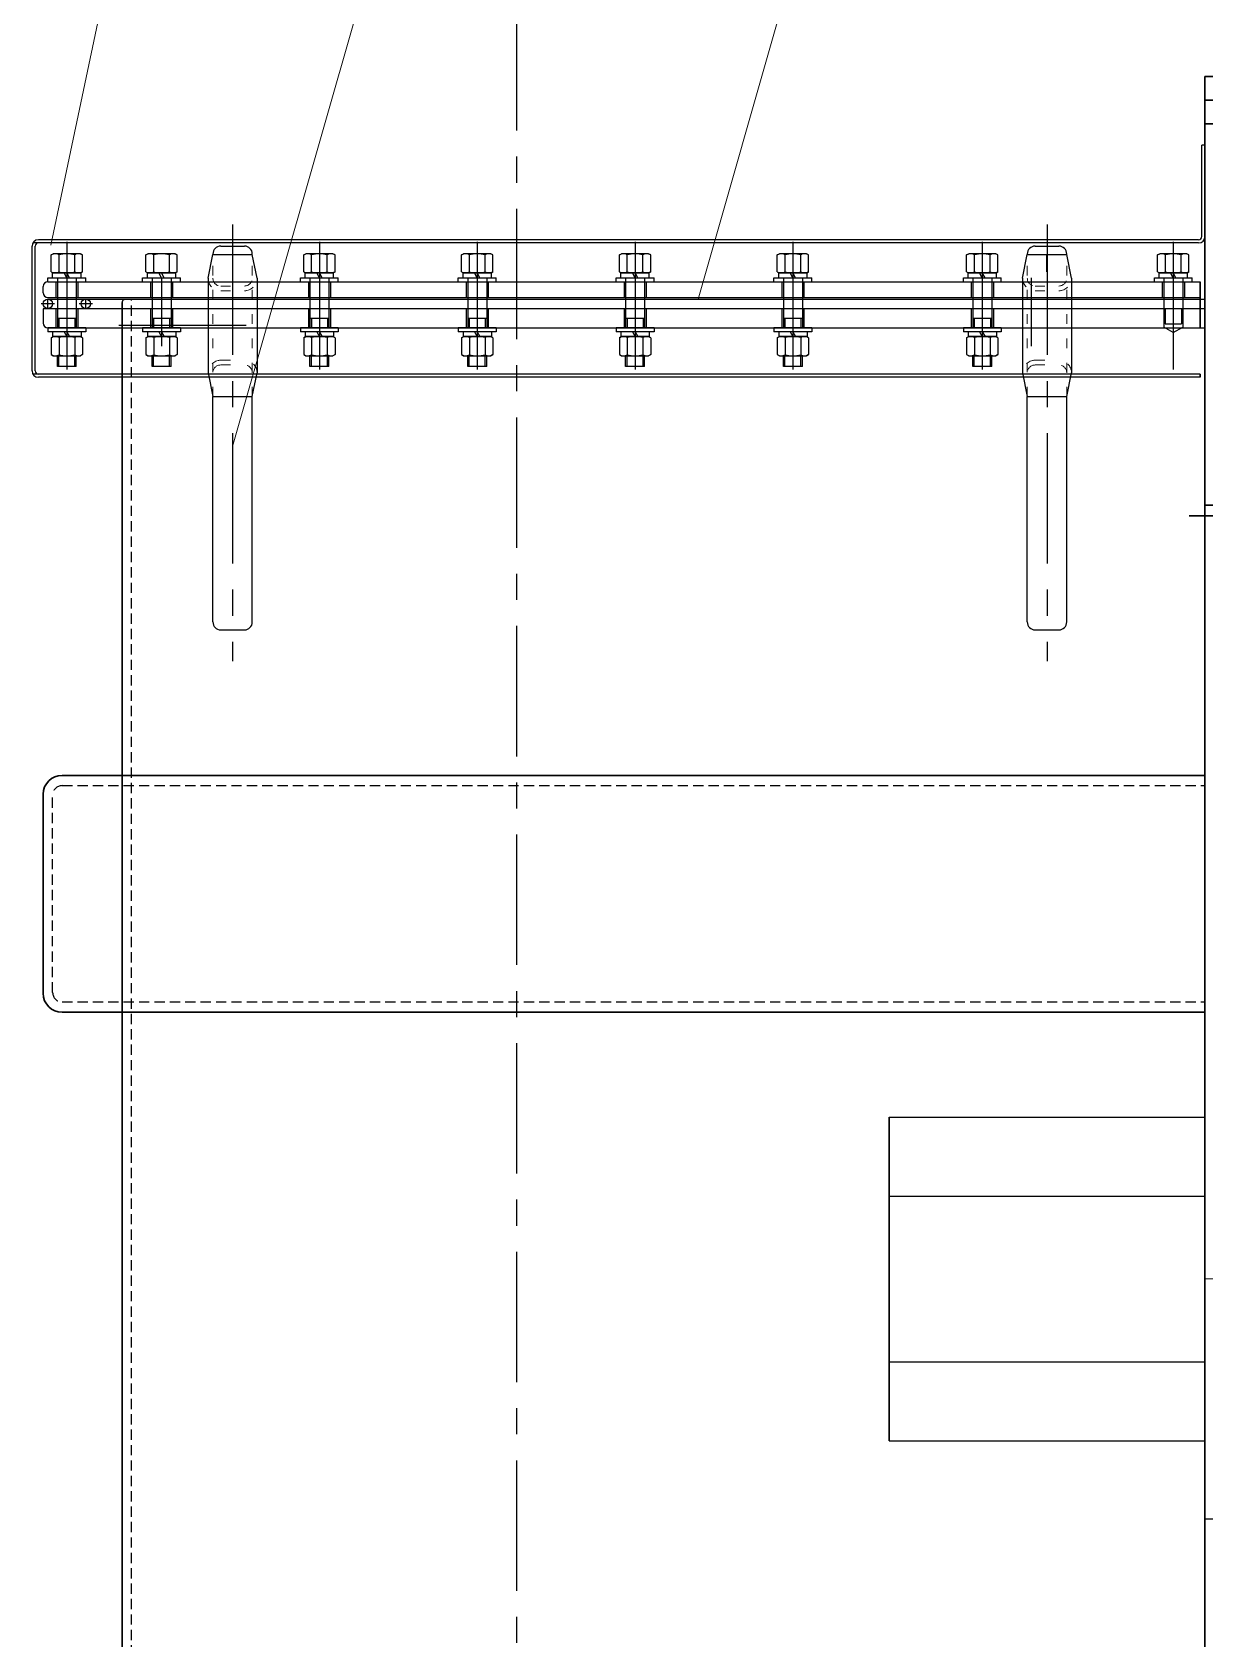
# Model space of a CAD drawing. Header units: millimetres. Extents: x 139713 to 150984, y -162976 to -156169.
# Drawn here: x 143740 to 144483, y -158328 to -157310 of the extents above; entities that cross this region are included whole.
import ezdxf

# ---------------------------------------------------------------- set-up
doc = ezdxf.new("R2010")
doc.units = ezdxf.units.MM
doc.header["$LTSCALE"] = 13
for name, pattern in [('ACAD_ISO02W100', [15, 12, -3]), ('ACAD_ISO03W100', [1.18, 0.47, -0.71]), ('CENTER', [50.8, 31.75, -6.35, 6.35, -6.35]), ('CENTERX2', [101.6, 63.5, -12.7, 12.7, -12.7]), ('DASHED', [0.75, 0.5, -0.25]), ('HIDDEN', [9.525, 6.35, -3.175])]:
    doc.linetypes.add(name, pattern=pattern)
doc.layers.get('0').update_dxf_attribs({"color": 1, "linetype": 'CENTER'})
for name, color, linetype in [('1', 4, 'Continuous'), ('2', 3, 'Continuous'), ('4', 2, 'HIDDEN'), ('4虚线层', 6, 'DASHED'), ('粗实线', 4, 'Continuous')]:
    doc.layers.add(name, color=color, linetype=linetype)
doc.layers.add('标注、文本', color=3, linetype='Continuous', lineweight=25)
doc.layers.add('铁心', color=3, linetype='Continuous', lineweight=0)

# ---------------------------------------------------------------- blocks, each defined once
blk = doc.blocks.new('A$C200A7939')
at = {"layer": '粗实线', "lineweight": 30}
for p, q in [((54, 115.6), (53.8, 115.9)), ((73.6, 110.5), (73.5, 110.7)), ((75.5, 109), (75.3, 109.2)), ((81.2, 100.5), (76.2, 107.1)), ((76.6, 107.5), (76.5, 107.7)), ((78.4, 105.2), (76.5, 107.7)), ((76.6, 107.7), (78.6, 105.2)), ((76.9, 107.5), (76.6, 107.7)), ((76.6, 107.5), (81.6, 100.9)), ((76.9, 107.5), (81.8, 100.9)), ((78.6, 105.2), (78.4, 105.2)), ((79.7, 103.7), (79.5, 103.7)), ((81.5, 101.1), (79.5, 103.7)), ((79.7, 103.7), (81.6, 101.1)), ((90.5, 101.7), (84.9, 109.2)), ((42.1, 92.5), (42.2, 92.2)), ((54.8, 83.8), (50, 93.1)), ((51.1, 93.1), (56.6, 82.4)), ((56.6, 82.4), (51.2, 93.1)), ((51.3, 93.1), (51.2, 93.1)), ((52.5, 90.8), (51.3, 93.1)), ((51.4, 93.1), (52.5, 90.8)), ((51.4, 93.1), (51.4, 93.1)), ((56.7, 94), (52.4, 90.7)), ((54.3, 92.2), (55.4, 93)), ((54.3, 92.2), (66.5, 76.1)), ((55.3, 97.2), (55.2, 96.1)), ((69.2, 77.5), (55.2, 96.1)), ((55.3, 90.9), (56.4, 91.7)), ((55.4, 93), (67.5, 76.9)), ((70, 78.1), (55.5, 97.3)), ((59.3, 97.2), (55.8, 97.5)), ((75.1, 76.2), (58.4, 98.4)), ((58.8, 99.5), (77.3, 75)), ((72.6, 80.1), (59.7, 97.2)), ((81.6, 100.9), (81.5, 101.1)), ((81.8, 100.9), (81.6, 101.1)), ((83.1, 98.4), (83, 98.6)), ((90.5, 101.1), (84.5, 96.6)), ((51.1, 82), (34.7, 69.7)), ((52.8, 80.3), (44.7, 88.8)), ((45.1, 89.1), (52.1, 81.7)), ((52.1, 81.7), (54.8, 83.8)), ((52.4, 90.7), (73.6, 62.5)), ((53.7, 79.4), (56.9, 81.8)), ((59.1, 88.1), (58, 87.3)), ((81.1, 77.4), (86.5, 81.5)), ((84.6, 84.1), (86.5, 81.5)), ((86.7, 82.9), (85, 85.3)), ((86.5, 81.5), (86.7, 82.9)), ((16, 76.8), (16, 2)), ((16, 74.8), (23, 74.8)), ((23, 74.8), (23, 58.7)), ((29.7, 70.3), (32.6, 72.5)), ((34.7, 69.7), (32.6, 72.5)), ((37.1, 70.7), (48.3, 79.1)), ((37.3, 70.4), (38.4, 71.3)), ((38.4, 71.3), (46.8, 77.6)), ((38.4, 71.3), (38.5, 71.1)), ((38.4, 71.3), (38.4, 71.3)), ((47.2, 77), (38.8, 70.7)), ((40.8, 69.8), (48.4, 75.5)), ((40.9, 69.6), (48.5, 75.3)), ((46.8, 77.5), (48.5, 78.8)), ((46.8, 77.5), (46.8, 77.6)), ((46.9, 77.4), (46.8, 77.5)), ((48.6, 78.6), (46.9, 77.4)), ((50.7, 72.4), (46.9, 77.4)), ((48.3, 79.1), (48.5, 78.8)), ((48.5, 78.8), (48.6, 78.6)), ((48.6, 78.6), (52.4, 73.6)), ((50.7, 72.4), (52.4, 73.6)), ((56.3, 81.4), (62.8, 72.7)), ((62.8, 72.7), (71.6, 61.2)), ((66.5, 76.1), (67.5, 76.9)), ((67.1, 75.3), (68.1, 76.1)), ((67.1, 75.3), (79.2, 59.2)), ((68.1, 76.1), (80.3, 60)), ((83.2, 58.9), (69.2, 77.5)), ((84.6, 58.6), (70, 78.1)), ((85.5, 63), (72.6, 80.1)), ((77, 74.3), (77.9, 75)), ((79.9, 75.8), (79.8, 76)), ((23, 64.1), (25, 64.1)), ((30.2, 66.3), (25, 62.4)), ((25, 64.1), (25, 43.3)), ((30.2, 66.3), (29.7, 70.3)), ((30.2, 66.3), (34.7, 69.7)), ((37.1, 70.7), (37.3, 70.4)), ((37.4, 70.2), (37.3, 70.4)), ((38.5, 71.1), (37.4, 70.2)), ((37.4, 70.2), (41.2, 65.2)), ((38.5, 71.1), (42.3, 66)), ((43.1, 66.6), (40.8, 69.8)), ((41.2, 65.2), (42.3, 66)), ((42.3, 66), (43.1, 66.6)), ((50.7, 67.6), (48.7, 66.1)), ((48.7, 66.1), (52.6, 60.9)), ((54.6, 62.4), (50.7, 67.6)), ((52.6, 60.9), (54.6, 62.4)), ((64.2, 55.6), (71.6, 61.2)), ((71.6, 61.2), (77.2, 57.7)), ((73.6, 62.5), (77.2, 57.7)), ((73.6, 62.5), (73.6, 62.5)), ((75.5, 64.1), (76.6, 64.9)), ((78.2, 60.5), (79.3, 61.3)), ((84.6, 58.6), (85.5, 63)), ((23, 58.7), (16, 58.7)), ((16, 56.8), (23, 56.8)), ((16, 53.5), (23, 53.5)), ((23, 56.8), (23, 58.7)), ((23, 53.5), (23, 56.8)), ((23, 53.5), (23, 21.3)), ((39.9, 57.4), (25, 46.1)), ((25, 42.3), (40.9, 54.3)), ((40.8, 61), (39.3, 54.7)), ((39.3, 54.7), (41.8, 54.1)), ((43.2, 60.5), (40.8, 61)), ((41.8, 54.1), (43.2, 60.5)), ((42, 55.1), (44, 56.7)), ((42.7, 58.4), (44, 56.7)), ((55.3, 49), (58.9, 51.6)), ((58.4, 52.2), (60.2, 53.5)), ((58.4, 52.2), (59.5, 50.8)), ((61.2, 52.1), (60.2, 53.5)), ((60.6, 53), (64.1, 55.6)), ((68, 50.5), (64.1, 55.6)), ((77.2, 57.7), (81.6, 61)), ((79.2, 59.2), (80.3, 60)), ((83.2, 58.9), (84.6, 58.6)), ((69, 44.3), (10, 44.3)), ((23, 43.3), (25, 43.3)), ((25, 31.4), (25, 43.3)), ((25, 26.1), (46.8, 42.5)), ((46.8, 42.5), (52.1, 46.5)), ((48.3, 40.5), (46.8, 42.5)), ((53.6, 44.5), (48.3, 40.5)), ((52.1, 46.5), (55.4, 48.9)), ((53.6, 44.5), (52.1, 46.5)), ((59.2, 43.8), (55.3, 49)), ((59.2, 43.8), (59.7, 44.2)), ((67.5, 50.1), (68, 50.5)), ((25, 37.4), (0, 37.4)), ((25, 31.4), (23, 31.4)), ((25, 31.4), (25, 9.4)), ((23, 21.3), (16, 21.3)), ((23, 18), (23, 21.3)), ((16, 18), (23, 18)), ((16, 16.1), (23, 16.1)), ((23, 16.1), (23, 18)), ((23, 16.1), (23, 0)), ((23, 0), (16, 0)), ((23, 9.4), (25, 9.4))]:
    blk.add_line(p, q, dxfattribs=at)
blk.add_lwpolyline([(38, 52.3), (50, 52.3), (50, 36.3), (38, 36.3)], close=True, dxfattribs=at)
at = {"layer": '粗实线', "lineweight": 30, "extrusion": (0, 0, -1)}
blk.add_circle((-78.2, 84.3), 2, dxfattribs=at)
at = {"layer": '粗实线', "lineweight": 30}
for centre, radius in [((78.2, 84.3), 1.13), ((57.7, 68.9), 4.5)]:
    blk.add_circle(centre, radius, dxfattribs=at)
at = {"layer": '粗实线', "lineweight": 30, "extrusion": (0, 0, -1)}
blk.add_arc((-63.6, 47.1), 4.37, 328.8946, 137.1054, dxfattribs=at)
at = {"layer": '粗实线', "lineweight": 30}
for centre, radius, start, end in [((63.6, 47.1), 5.5, 37, 115.463), ((63.6, 47.1), 5.5, 138.537, 217), ((59.4, 44.6), 0.5, 307, 31.1054), ((67.2, 50.5), 0.5, 222.8946, 307)]:
    blk.add_arc(centre, radius, start, end, dxfattribs=at)
for centre, major_axis, ratio, start_param, end_param in [((56.3, 99.8), (-14.1, -7.6), 0.99884, 4.363996, 6.551417), ((56.2, 100), (14.1, 7.6), 0.99884, 1.222403, 3.141558), ((56.3, 99.8), (13.7, 7.3), 0.99884, 1.222403, 3.409825), ((57.6, 90.2), (22.9, 12.3), 0.99884, 0.41949, 1.222403), ((57.7, 89.9), (-22.9, -12.3), 0.99884, 3.561083, 4.363996), ((54, 115.1), (0.072, -0.495), 0.016437, 1.52552, 3.096316), ((57.7, 89.9), (22.5, 12.1), 0.99884, 0.41949, 1.222403), ((57.8, 90.2), (18.6, 18.2), 0.998343, 0.13937, 0.871114), ((73.3, 110.1), (-0.306, -0.396), 0.043972, 1.551165, 3.121962), ((63.8, 97.8), (13.7, 7.3), 0.99884, 0.152631, 0.41949), ((63.7, 98.1), (14.1, 7.6), 0.99884, 0.15263, 0.41949), ((73.1, 109.9), (-0.612, -0.791), 0.056989, 3.133584, 3.6194), ((63.8, 97.8), (-14.1, -7.6), 0.99884, 3.294223, 3.561083), ((63.9, 98.1), (11.5, 11.2), 0.998343, 6.155695, 6.422555), ((64.1, 97.9), (11.5, 11.2), 0.998343, 6.155695, 6.283216), ((76.2, 107.2), (-0.399, -0.301), 0.047588, 1.564147, 3.1339), ((75.9, 107.1), (-0.799, -0.601), 0.05708, 3.159746, 3.671896), ((70.7, 99), (13.7, 10.3), 0.004763, -0.944344, -0.057398), ((71, 98.6), (14, 10.5), 0.004753, 5.322503, 6.287199), ((76.6, 91.2), (-14, -10.5), 0.004753, 3.1467, 4.123831), ((61, 87.3), (-11, -5.9), 0.99884, 4.39833, 5.304677), ((61, 87.3), (10.1, 5.4), 0.99884, 1.309893, 2.118457), ((61.2, 87.1), (-0.8, 11.7), 0.999962, 0.172283, 0.96125), ((61.4, 87.1), (-0.8, 11.7), 0.999962, 0.481281, 0.96125), ((61.2, 87.3), (-8.19, -7.99), 0.998343, 4.602073, 4.979929), ((61.4, 87.1), (-0.8, 11.7), 0.999962, 0.188779, 0.405853), ((61.2, 87.3), (-8.19, -7.99), 0.998343, 4.191387, 4.291709), ((66.4, 89.4), (16.3, 8.8), 0.99884, 4.89389, 6.435766), ((66.4, 89.4), (-16.7, -9), 0.99884, 1.848722, 3.294173), ((81.2, 100.6), (-0.399, -0.301), 0.047588, 1.563859, 3.1339), ((80.8, 100.5), (-0.799, -0.602), 0.004753, 3.156454, 3.668086), ((66.7, 89.4), (13.6, 13.3), 0.998343, 5.276241, 5.892279), ((45.1, 89.1), (0.362, 0.345), 0.046425, 3.128817, 4.699614), ((71, 98.6), (14, 10.5), 0.004753, 2.946494, 3.582151), ((70.7, 99), (-13.6, -10.2), 0.004753, 0.026533, 0.373337), ((77.6, 78), (2.64, 1.42), 0.99884, 4.135252, 4.354564), ((77.8, 78), (-2.15, -2.1), 0.998343, 0.817037, 0.867657), ((66.7, 89.4), (13.6, 13.3), 0.998343, 4.710195, 4.850406)]:
    blk.add_ellipse(centre, major_axis=major_axis, ratio=ratio, start_param=start_param, end_param=end_param, dxfattribs=at)
at = {"layer": '粗实线', "lineweight": 30, "extrusion": (0, 0, -1)}
for centre, major_axis, ratio, start_param, end_param in [((77.2, 105.4), (-1.39, 0.18), 0.001239, 3.147709, 3.666537), ((78.6, 103.4), (-1.06, -0.26), 0.001376, 2.614119, 3.133686), ((66.3, 89.6), (11.4, -15.3), 0.998745, 4.706556, 4.859166), ((66.5, 89.7), (11.1, -15.4), 0.99877, 4.690072, 5.567381), ((70.4, 85.6), (-15.5, -11.4), 0.089062, 2.738165, 2.767688), ((55.5, 84.5), (1.38, -2.71), 0.00104, 5.600881, 6.283298), ((51.6, 81.6), (-2.08, 2.19), 0.012676, 3.143075, 4.080568)]:
    blk.add_ellipse(centre, major_axis=major_axis, ratio=ratio, start_param=start_param, end_param=end_param, dxfattribs=at)
at = {"layer": '粗实线', "lineweight": 30}
for points, knots in [([(84.9, 109.2), (84.9, 109.2), (84.9, 109.3), (84.8, 109.3), (84.6, 109.4), (84.5, 109.4), (84.4, 109.4), (84.4, 109.3), (84.3, 109.3), (84.3, 109.3), (84.3, 109.3)], [0, 0, 0, 0, 0.060474, 0.246886, 0.39669, 0.524783, 0.633814, 0.728275, 0.835523, 1, 1, 1, 1]), ([(90.5, 101.1), (90.5, 101.1), (90.5, 101.1), (90.5, 101.1), (90.6, 101.2), (90.6, 101.3), (90.7, 101.5), (90.6, 101.6), (90.6, 101.7), (90.5, 101.7)], [0, 0, 0, 0, 0.044869, 0.213016, 0.339629, 0.479509, 0.658519, 0.857969, 1, 1, 1, 1]), ([(51.1, 93.1), (51.1, 93.1), (51.1, 93.1), (51, 93.1), (50.9, 93.1), (50.6, 93.1), (50.3, 93.1), (50, 93.1)], [0, 0, 0, 0, 0.25, 0.25, 0.5, 0.5, 1, 1, 1, 1]), ([(58.4, 98.4), (58.4, 98.4), (58.4, 98.5), (58.4, 98.6), (58.5, 98.7), (58.6, 99), (58.7, 99.2), (58.8, 99.5)], [0, 0, 0, 0, 0.25, 0.25, 0.5, 0.5, 1, 1, 1, 1]), ([(81.2, 101.7), (81.4, 101.5), (81.6, 101.3), (82, 100.8), (82.2, 100.5), (82.7, 99.8), (82.9, 99.5), (83.6, 98.5), (83.9, 97.8), (84.3, 97.1)], [0, 0, 0, 0, 0.149275, 0.149275, 0.361956, 0.361956, 0.574638, 0.574638, 1, 1, 1, 1]), ([(84.5, 96.6), (84.5, 96.6), (84.5, 96.6), (84.5, 96.7), (84.4, 96.7), (84.4, 96.8), (84.4, 96.8), (84.3, 97), (84.3, 97), (84.3, 97.1)], [0, 0, 0, 0, 0.25, 0.25, 0.5, 0.5, 0.75, 0.75, 1, 1, 1, 1]), ([(52.8, 80.3), (52.7, 80.3), (52.7, 80.5), (52.5, 80.7), (52.5, 80.8), (52.3, 81.1), (52.3, 81.2), (52.2, 81.5), (52.1, 81.6), (52.1, 81.7)], [0, 0, 0, 0, 0.25, 0.25, 0.5, 0.5, 0.75, 0.75, 1, 1, 1, 1]), ([(56.6, 82.4), (56.5, 82.5), (56.4, 82.6), (56.2, 82.9), (56, 83), (55.7, 83.2), (55.5, 83.3), (55.1, 83.5), (54.9, 83.7), (54.8, 83.8)], [0, 0, 0, 0, 0.25, 0.25, 0.5, 0.5, 0.75, 0.75, 1, 1, 1, 1]), ([(77.3, 75), (77.1, 75), (76.9, 75), (76.5, 75.2), (76.3, 75.2), (76.2, 75.3)], [0, 0, 0, 0, 0.564466, 0.564466, 1, 1, 1, 1]), ([(78, 75), (78.1, 75), (78.3, 75), (78.6, 75.1), (78.7, 75.2), (79, 75.3), (79.2, 75.4), (79.4, 75.6), (79.5, 75.7), (79.6, 75.8)], [0, 0, 0, 0, 0.25, 0.25, 0.5, 0.5, 0.75, 0.75, 1, 1, 1, 1]), ([(78.2, 75), (78.4, 75), (78.5, 75.1), (78.8, 75.2), (79, 75.2), (79.3, 75.4), (79.4, 75.4), (79.6, 75.6), (79.8, 75.7), (79.9, 75.8)], [0, 0, 0, 0, 0.25, 0.25, 0.5, 0.5, 0.75, 0.75, 1, 1, 1, 1])]:
    blk.add_open_spline(points, degree=3, knots=knots, dxfattribs=at)

msp = doc.modelspace()

# ---------------------------------------------------------------- linework, layer by layer
at = {"color": 2, "linetype": 'ACAD_ISO02W100', "lineweight": 13}
msp.add_line((144483.431, -158099.637), (144647.571, -158099.637), dxfattribs=at)
at = {"layer": '1', "color": 1, "linetype": 'CENTERX2', "lineweight": -3, "ltscale": 0.1}
for p, q in [((144047.431, -159089.634), (144047.431, -157281.5)), ((143867.431, -157432.147), (143867.431, -157708.611)), ((144383.431, -157432.147), (144383.431, -157708.611)), ((143762.431, -157465.843), (143762.431, -157509.111)), ((143822.431, -157465.843), (143822.431, -157509.111)), ((143922.431, -157465.843), (143922.431, -157509.111)), ((144022.431, -157465.843), (144022.431, -157509.111)), ((144122.431, -157465.843), (144122.431, -157509.111)), ((144222.431, -157465.843), (144222.431, -157509.111)), ((144342.431, -157465.843), (144342.431, -157509.111)), ((144373.431, -157465.843), (144373.431, -157509.111)), ((143754.616, -157482.282), (143746.247, -157482.282)), ((143750.431, -157485.521), (143750.431, -157479.044)), ((143778.616, -157482.282), (143770.247, -157482.282)), ((143774.431, -157485.521), (143774.431, -157479.044)), ((143795.374, -157495.768), (143876.067, -157495.768)), ((144483.431, -158251.637), (144647.571, -158251.637))]:
    msp.add_line(p, q, dxfattribs=at)
at = {"layer": '1'}
for p, q in [((143752.506, -157451.35), (143753.836, -157450.582)), ((143752.506, -157462.014), (143752.506, -157451.35)), ((143771.027, -157450.582), (143753.836, -157450.582)), ((143757.469, -157462.014), (143757.469, -157451.35)), ((143767.394, -157462.014), (143767.394, -157451.35)), ((143772.356, -157451.35), (143771.027, -157450.582)), ((143772.356, -157462.014), (143772.356, -157451.35)), ((143812.506, -157451.35), (143813.836, -157450.582)), ((143812.506, -157462.014), (143812.506, -157451.35)), ((143831.027, -157450.582), (143813.836, -157450.582)), ((143817.469, -157462.014), (143817.469, -157451.35)), ((143827.394, -157462.014), (143827.394, -157451.35)), ((143832.356, -157451.35), (143831.027, -157450.582)), ((143832.356, -157462.014), (143832.356, -157451.35)), ((143912.506, -157451.35), (143913.836, -157450.582)), ((143912.506, -157462.014), (143912.506, -157451.35)), ((143931.027, -157450.582), (143913.836, -157450.582)), ((143917.469, -157462.014), (143917.469, -157451.35)), ((143927.394, -157462.014), (143927.394, -157451.35)), ((143932.356, -157451.35), (143931.027, -157450.582)), ((143932.356, -157462.014), (143932.356, -157451.35)), ((144012.506, -157451.35), (144013.836, -157450.582)), ((144012.506, -157462.014), (144012.506, -157451.35)), ((144031.027, -157450.582), (144013.836, -157450.582)), ((144017.469, -157462.014), (144017.469, -157451.35)), ((144027.394, -157462.014), (144027.394, -157451.35)), ((144032.356, -157451.35), (144031.027, -157450.582)), ((144032.356, -157462.014), (144032.356, -157451.35)), ((144112.506, -157451.35), (144113.836, -157450.582)), ((144112.506, -157462.014), (144112.506, -157451.35)), ((144131.027, -157450.582), (144113.836, -157450.582)), ((144117.469, -157462.014), (144117.469, -157451.35)), ((144127.394, -157462.014), (144127.394, -157451.35)), ((144132.356, -157451.35), (144131.027, -157450.582)), ((144132.356, -157462.014), (144132.356, -157451.35)), ((144212.506, -157451.35), (144213.836, -157450.582)), ((144212.506, -157462.014), (144212.506, -157451.35)), ((144231.027, -157450.582), (144213.836, -157450.582)), ((144217.469, -157462.014), (144217.469, -157451.35)), ((144227.394, -157462.014), (144227.394, -157451.35)), ((144232.356, -157451.35), (144231.027, -157450.582)), ((144232.356, -157462.014), (144232.356, -157451.35)), ((144332.506, -157451.35), (144333.836, -157450.582)), ((144332.506, -157462.014), (144332.506, -157451.35)), ((144351.027, -157450.582), (144333.836, -157450.582)), ((144337.469, -157462.014), (144337.469, -157451.35)), ((144347.394, -157462.014), (144347.394, -157451.35)), ((144352.356, -157451.35), (144351.027, -157450.582)), ((144352.356, -157462.014), (144352.356, -157451.35)), ((144383.356, -157462.014), (144383.356, -157451.35)), ((144453.506, -157451.35), (144454.836, -157450.582)), ((144453.506, -157462.014), (144453.506, -157451.35)), ((144472.027, -157450.582), (144454.836, -157450.582)), ((144458.469, -157462.014), (144458.469, -157451.35)), ((144468.394, -157462.014), (144468.394, -157451.35)), ((144473.356, -157451.35), (144472.027, -157450.582)), ((144473.356, -157462.014), (144473.356, -157451.35)), ((143750.431, -157468.282), (143750.431, -157465.782)), ((143750.431, -157465.782), (143774.431, -157465.782)), ((143752.506, -157462.014), (143753.836, -157462.782)), ((143753.431, -157465.782), (143753.431, -157462.782)), ((143753.431, -157462.782), (143771.431, -157462.782)), ((143753.431, -157465.782), (143771.431, -157465.782)), ((143771.027, -157462.782), (143753.836, -157462.782)), ((143756.431, -157466), (143756.431, -157491.5)), ((143762.431, -157465.782), (143760.731, -157462.782)), ((143764.131, -157465.782), (143762.431, -157462.782)), ((143768.431, -157466), (143768.431, -157491.5)), ((143772.356, -157462.014), (143771.027, -157462.782)), ((143771.431, -157465.782), (143771.431, -157462.782)), ((143774.431, -157468.282), (143774.431, -157465.782)), ((143810.431, -157468.282), (143810.431, -157465.782)), ((143810.431, -157465.782), (143834.431, -157465.782)), ((143812.506, -157462.014), (143813.836, -157462.782)), ((143813.431, -157465.782), (143813.431, -157462.782)), ((143813.431, -157462.782), (143831.431, -157462.782)), ((143813.431, -157465.782), (143831.431, -157465.782)), ((143831.027, -157462.782), (143813.836, -157462.782)), ((143816.431, -157466), (143816.431, -157491.5)), ((143822.431, -157465.782), (143820.731, -157462.782)), ((143824.131, -157465.782), (143822.431, -157462.782)), ((143828.431, -157466), (143828.431, -157491.5)), ((143832.356, -157462.014), (143831.027, -157462.782)), ((143831.431, -157465.782), (143831.431, -157462.782)), ((143834.431, -157468.282), (143834.431, -157465.782)), ((143910.431, -157468.282), (143910.431, -157465.782)), ((143910.431, -157465.782), (143934.431, -157465.782)), ((143912.506, -157462.014), (143913.836, -157462.782)), ((143913.431, -157465.782), (143913.431, -157462.782)), ((143913.431, -157462.782), (143931.431, -157462.782)), ((143913.431, -157465.782), (143931.431, -157465.782)), ((143931.027, -157462.782), (143913.836, -157462.782)), ((143916.431, -157466), (143916.431, -157491.5)), ((143922.431, -157465.782), (143920.731, -157462.782)), ((143924.131, -157465.782), (143922.431, -157462.782)), ((143928.431, -157466), (143928.431, -157491.5)), ((143932.356, -157462.014), (143931.027, -157462.782)), ((143931.431, -157465.782), (143931.431, -157462.782)), ((143934.431, -157468.282), (143934.431, -157465.782)), ((144010.431, -157468.282), (144010.431, -157465.782)), ((144010.431, -157465.782), (144034.431, -157465.782)), ((144012.506, -157462.014), (144013.836, -157462.782)), ((144013.431, -157465.782), (144013.431, -157462.782)), ((144013.431, -157462.782), (144031.431, -157462.782)), ((144013.431, -157465.782), (144031.431, -157465.782)), ((144031.027, -157462.782), (144013.836, -157462.782)), ((144016.431, -157466), (144016.431, -157491.5)), ((144022.431, -157465.782), (144020.731, -157462.782)), ((144024.131, -157465.782), (144022.431, -157462.782)), ((144028.431, -157466), (144028.431, -157491.5)), ((144032.356, -157462.014), (144031.027, -157462.782)), ((144031.431, -157465.782), (144031.431, -157462.782)), ((144034.431, -157468.282), (144034.431, -157465.782)), ((144110.431, -157468.282), (144110.431, -157465.782)), ((144110.431, -157465.782), (144134.431, -157465.782)), ((144112.506, -157462.014), (144113.836, -157462.782)), ((144113.431, -157465.782), (144113.431, -157462.782)), ((144113.431, -157462.782), (144131.431, -157462.782)), ((144113.431, -157465.782), (144131.431, -157465.782)), ((144131.027, -157462.782), (144113.836, -157462.782)), ((144116.431, -157466), (144116.431, -157491.5)), ((144122.431, -157465.782), (144120.731, -157462.782)), ((144124.131, -157465.782), (144122.431, -157462.782)), ((144128.431, -157466), (144128.431, -157491.5)), ((144132.356, -157462.014), (144131.027, -157462.782)), ((144131.431, -157465.782), (144131.431, -157462.782)), ((144134.431, -157468.282), (144134.431, -157465.782)), ((144210.431, -157468.282), (144210.431, -157465.782)), ((144210.431, -157465.782), (144234.431, -157465.782)), ((144212.506, -157462.014), (144213.836, -157462.782)), ((144213.431, -157465.782), (144213.431, -157462.782)), ((144213.431, -157462.782), (144231.431, -157462.782)), ((144213.431, -157465.782), (144231.431, -157465.782)), ((144231.027, -157462.782), (144213.836, -157462.782)), ((144216.431, -157466), (144216.431, -157491.5)), ((144222.431, -157465.782), (144220.731, -157462.782)), ((144224.131, -157465.782), (144222.431, -157462.782)), ((144228.431, -157466), (144228.431, -157491.5)), ((144232.356, -157462.014), (144231.027, -157462.782)), ((144231.431, -157465.782), (144231.431, -157462.782)), ((144234.431, -157468.282), (144234.431, -157465.782)), ((144330.431, -157468.282), (144330.431, -157465.782)), ((144330.431, -157465.782), (144354.431, -157465.782)), ((144332.506, -157462.014), (144333.836, -157462.782)), ((144333.431, -157465.782), (144333.431, -157462.782)), ((144333.431, -157462.782), (144351.431, -157462.782)), ((144333.431, -157465.782), (144351.431, -157465.782)), ((144351.027, -157462.782), (144333.836, -157462.782)), ((144336.431, -157466), (144336.431, -157491.5)), ((144342.431, -157465.782), (144340.731, -157462.782)), ((144344.131, -157465.782), (144342.431, -157462.782)), ((144348.431, -157466), (144348.431, -157491.5)), ((144352.356, -157462.014), (144351.027, -157462.782)), ((144351.431, -157465.782), (144351.431, -157462.782)), ((144354.431, -157468.282), (144354.431, -157465.782)), ((144451.431, -157468.282), (144451.431, -157465.782)), ((144451.431, -157465.782), (144475.431, -157465.782)), ((144453.506, -157462.014), (144454.836, -157462.782)), ((144454.431, -157465.782), (144454.431, -157462.782)), ((144454.431, -157462.782), (144472.431, -157462.782)), ((144454.431, -157465.782), (144472.431, -157465.782)), ((144472.027, -157462.782), (144454.836, -157462.782)), ((144457.431, -157466), (144457.431, -157491.5)), ((144463.431, -157465.782), (144461.731, -157462.782)), ((144465.131, -157465.782), (144463.431, -157462.782)), ((144469.431, -157466), (144469.431, -157491.5)), ((144473.356, -157462.014), (144472.027, -157462.782)), ((144472.431, -157465.782), (144472.431, -157462.782)), ((144475.431, -157468.282), (144475.431, -157465.782)), ((143750.431, -157468.282), (143774.431, -157468.282)), ((144451.431, -157468.282), (144475.431, -157468.282)), ((144469.431, -157485.5), (144457.431, -157485.5)), ((143774.431, -157497.5), (143750.431, -157497.5)), ((143750.431, -157497.5), (143750.431, -157500)), ((143768.431, -157491.5), (143756.431, -157491.5)), ((143756.431, -157491.5), (143756.431, -157497.5)), ((143768.431, -157491.5), (143768.431, -157497.5)), ((143774.431, -157497.5), (143774.431, -157500)), ((143834.431, -157497.5), (143810.431, -157497.5)), ((143810.431, -157497.5), (143810.431, -157500)), ((143828.431, -157491.5), (143816.431, -157491.5)), ((143816.431, -157491.5), (143816.431, -157497.5)), ((143828.431, -157491.5), (143828.431, -157497.5)), ((143834.431, -157497.5), (143834.431, -157500)), ((143934.431, -157497.5), (143910.431, -157497.5)), ((143910.431, -157497.5), (143910.431, -157500)), ((143928.431, -157491.5), (143916.431, -157491.5)), ((143916.431, -157491.5), (143916.431, -157497.5)), ((143928.431, -157491.5), (143928.431, -157497.5)), ((143934.431, -157497.5), (143934.431, -157500)), ((144034.431, -157497.5), (144010.431, -157497.5)), ((144010.431, -157497.5), (144010.431, -157500)), ((144028.431, -157491.5), (144016.431, -157491.5)), ((144016.431, -157491.5), (144016.431, -157497.5)), ((144028.431, -157491.5), (144028.431, -157497.5)), ((144034.431, -157497.5), (144034.431, -157500)), ((144134.431, -157497.5), (144110.431, -157497.5)), ((144110.431, -157497.5), (144110.431, -157500)), ((144128.431, -157491.5), (144116.431, -157491.5)), ((144116.431, -157491.5), (144116.431, -157497.5)), ((144128.431, -157491.5), (144128.431, -157497.5)), ((144134.431, -157497.5), (144134.431, -157500)), ((144234.431, -157497.5), (144210.431, -157497.5)), ((144210.431, -157497.5), (144210.431, -157500)), ((144228.431, -157491.5), (144216.431, -157491.5)), ((144216.431, -157491.5), (144216.431, -157497.5)), ((144228.431, -157491.5), (144228.431, -157497.5)), ((144234.431, -157497.5), (144234.431, -157500)), ((144354.431, -157497.5), (144330.431, -157497.5)), ((144330.431, -157497.5), (144330.431, -157500)), ((144348.431, -157491.5), (144336.431, -157491.5)), ((144336.431, -157491.5), (144336.431, -157497.5)), ((144348.431, -157491.5), (144348.431, -157497.5)), ((144354.431, -157497.5), (144354.431, -157500)), ((144457.431, -157491.5), (144457.431, -157497.036)), ((144469.431, -157491.5), (144469.431, -157497.036)), ((143774.431, -157500), (143750.431, -157500)), ((143752.506, -157503.768), (143753.836, -157503)), ((143752.506, -157503.768), (143752.506, -157514.432)), ((143771.431, -157500), (143753.431, -157500)), ((143753.431, -157500), (143753.431, -157503)), ((143771.431, -157503), (143753.431, -157503)), ((143753.836, -157503), (143771.027, -157503)), ((143757.469, -157503.768), (143757.469, -157514.432)), ((143760.731, -157500), (143762.431, -157503)), ((143762.431, -157500), (143764.131, -157503)), ((143767.394, -157503.768), (143767.394, -157514.432)), ((143772.356, -157503.768), (143771.027, -157503)), ((143771.431, -157500), (143771.431, -157503)), ((143772.356, -157503.768), (143772.356, -157514.432)), ((143834.431, -157500), (143810.431, -157500)), ((143812.506, -157503.768), (143813.836, -157503)), ((143812.506, -157503.768), (143812.506, -157514.432)), ((143831.431, -157500), (143813.431, -157500)), ((143813.431, -157500), (143813.431, -157503)), ((143831.431, -157503), (143813.431, -157503)), ((143813.836, -157503), (143831.027, -157503)), ((143817.469, -157503.768), (143817.469, -157514.432)), ((143820.731, -157500), (143822.431, -157503)), ((143822.431, -157500), (143824.131, -157503)), ((143827.394, -157503.768), (143827.394, -157514.432)), ((143832.356, -157503.768), (143831.027, -157503)), ((143831.431, -157500), (143831.431, -157503)), ((143832.356, -157503.768), (143832.356, -157514.432)), ((143934.431, -157500), (143910.431, -157500)), ((143912.506, -157503.768), (143913.836, -157503)), ((143912.506, -157503.768), (143912.506, -157514.432)), ((143931.431, -157500), (143913.431, -157500)), ((143913.431, -157500), (143913.431, -157503)), ((143931.431, -157503), (143913.431, -157503)), ((143913.836, -157503), (143931.027, -157503)), ((143917.469, -157503.768), (143917.469, -157514.432)), ((143920.731, -157500), (143922.431, -157503)), ((143922.431, -157500), (143924.131, -157503)), ((143927.394, -157503.768), (143927.394, -157514.432)), ((143932.356, -157503.768), (143931.027, -157503)), ((143931.431, -157500), (143931.431, -157503)), ((143932.356, -157503.768), (143932.356, -157514.432)), ((144034.431, -157500), (144010.431, -157500)), ((144012.506, -157503.768), (144013.836, -157503)), ((144012.506, -157503.768), (144012.506, -157514.432)), ((144031.431, -157500), (144013.431, -157500)), ((144013.431, -157500), (144013.431, -157503)), ((144031.431, -157503), (144013.431, -157503)), ((144013.836, -157503), (144031.027, -157503)), ((144017.469, -157503.768), (144017.469, -157514.432)), ((144020.731, -157500), (144022.431, -157503)), ((144022.431, -157500), (144024.131, -157503)), ((144027.394, -157503.768), (144027.394, -157514.432)), ((144032.356, -157503.768), (144031.027, -157503)), ((144031.431, -157500), (144031.431, -157503)), ((144032.356, -157503.768), (144032.356, -157514.432)), ((144134.431, -157500), (144110.431, -157500)), ((144112.506, -157503.768), (144113.836, -157503)), ((144112.506, -157503.768), (144112.506, -157514.432)), ((144131.431, -157500), (144113.431, -157500)), ((144113.431, -157500), (144113.431, -157503)), ((144131.431, -157503), (144113.431, -157503)), ((144113.836, -157503), (144131.027, -157503)), ((144117.469, -157503.768), (144117.469, -157514.432)), ((144120.731, -157500), (144122.431, -157503)), ((144122.431, -157500), (144124.131, -157503)), ((144127.394, -157503.768), (144127.394, -157514.432)), ((144132.356, -157503.768), (144131.027, -157503)), ((144131.431, -157500), (144131.431, -157503)), ((144132.356, -157503.768), (144132.356, -157514.432)), ((144234.431, -157500), (144210.431, -157500)), ((144212.506, -157503.768), (144213.836, -157503)), ((144212.506, -157503.768), (144212.506, -157514.432)), ((144231.431, -157500), (144213.431, -157500)), ((144213.431, -157500), (144213.431, -157503)), ((144231.431, -157503), (144213.431, -157503)), ((144213.836, -157503), (144231.027, -157503)), ((144217.469, -157503.768), (144217.469, -157514.432)), ((144220.731, -157500), (144222.431, -157503)), ((144222.431, -157500), (144224.131, -157503)), ((144227.394, -157503.768), (144227.394, -157514.432)), ((144232.356, -157503.768), (144231.027, -157503)), ((144231.431, -157500), (144231.431, -157503)), ((144232.356, -157503.768), (144232.356, -157514.432)), ((144354.431, -157500), (144330.431, -157500)), ((144332.506, -157503.768), (144333.836, -157503)), ((144332.506, -157503.768), (144332.506, -157514.432)), ((144351.431, -157500), (144333.431, -157500)), ((144333.431, -157500), (144333.431, -157503)), ((144351.431, -157503), (144333.431, -157503)), ((144333.836, -157503), (144351.027, -157503)), ((144337.469, -157503.768), (144337.469, -157514.432)), ((144340.731, -157500), (144342.431, -157503)), ((144342.431, -157500), (144344.131, -157503)), ((144347.394, -157503.768), (144347.394, -157514.432)), ((144352.356, -157503.768), (144351.027, -157503)), ((144351.431, -157500), (144351.431, -157503)), ((144352.356, -157503.768), (144352.356, -157514.432)), ((143752.506, -157514.432), (143753.836, -157515.2)), ((143753.836, -157515.2), (143771.027, -157515.2)), ((143756.431, -157521.942), (143756.431, -157515.2)), ((143768.431, -157521.942), (143768.431, -157515.2)), ((143772.356, -157514.432), (143771.027, -157515.2)), ((143812.506, -157514.432), (143813.836, -157515.2)), ((143813.836, -157515.2), (143831.027, -157515.2)), ((143816.431, -157521.942), (143816.431, -157515.2)), ((143828.431, -157521.942), (143828.431, -157515.2)), ((143832.356, -157514.432), (143831.027, -157515.2)), ((143912.506, -157514.432), (143913.836, -157515.2)), ((143913.836, -157515.2), (143931.027, -157515.2)), ((143916.431, -157521.942), (143916.431, -157515.2)), ((143928.431, -157521.942), (143928.431, -157515.2)), ((143932.356, -157514.432), (143931.027, -157515.2)), ((144012.506, -157514.432), (144013.836, -157515.2)), ((144013.836, -157515.2), (144031.027, -157515.2)), ((144016.431, -157521.942), (144016.431, -157515.2)), ((144028.431, -157521.942), (144028.431, -157515.2)), ((144032.356, -157514.432), (144031.027, -157515.2)), ((144112.506, -157514.432), (144113.836, -157515.2)), ((144113.836, -157515.2), (144131.027, -157515.2)), ((144116.431, -157521.942), (144116.431, -157515.2)), ((144128.431, -157521.942), (144128.431, -157515.2)), ((144132.356, -157514.432), (144131.027, -157515.2)), ((144212.506, -157514.432), (144213.836, -157515.2)), ((144213.836, -157515.2), (144231.027, -157515.2)), ((144216.431, -157521.942), (144216.431, -157515.2)), ((144228.431, -157521.942), (144228.431, -157515.2)), ((144232.356, -157514.432), (144231.027, -157515.2)), ((144332.506, -157514.432), (144333.836, -157515.2)), ((144333.836, -157515.2), (144351.027, -157515.2)), ((144336.431, -157521.942), (144336.431, -157515.2)), ((144348.431, -157521.942), (144348.431, -157515.2)), ((144352.356, -157514.432), (144351.027, -157515.2)), ((143768.431, -157521.942), (143756.431, -157521.942)), ((143828.431, -157521.942), (143816.431, -157521.942)), ((143928.431, -157521.942), (143916.431, -157521.942)), ((144028.431, -157521.942), (144016.431, -157521.942)), ((144128.431, -157521.942), (144116.431, -157521.942)), ((144228.431, -157521.942), (144216.431, -157521.942)), ((144348.431, -157521.942), (144336.431, -157521.942))]:
    msp.add_line(p, q, dxfattribs=at)
for centre, radius, start, end in [((143755.042, -157455.151), 4.569, 57.914436, 123.704561), ((143762.431, -157468.582), 18, 73.996597, 106.003403), ((143769.821, -157455.151), 4.569, 56.295439, 122.085564), ((143815.042, -157455.151), 4.569, 57.914436, 123.704561), ((143822.431, -157468.582), 18, 73.996597, 106.003403), ((143829.821, -157455.151), 4.569, 56.295439, 122.085564), ((143915.042, -157455.151), 4.569, 57.914436, 123.704561), ((143922.431, -157468.582), 18, 73.996597, 106.003403), ((143929.821, -157455.151), 4.569, 56.295439, 122.085564), ((144015.042, -157455.151), 4.569, 57.914436, 123.704561), ((144022.431, -157468.582), 18, 73.996597, 106.003403), ((144029.821, -157455.151), 4.569, 56.295439, 122.085564), ((144115.042, -157455.151), 4.569, 57.914436, 123.704561), ((144122.431, -157468.582), 18, 73.996597, 106.003403), ((144129.821, -157455.151), 4.569, 56.295439, 122.085564), ((144215.042, -157455.151), 4.569, 57.914436, 123.704561), ((144222.431, -157468.582), 18, 73.996597, 106.003403), ((144229.821, -157455.151), 4.569, 56.295439, 122.085564), ((144335.042, -157455.151), 4.569, 57.914436, 123.704561), ((144342.431, -157468.582), 18, 73.996597, 106.003403), ((144349.821, -157455.151), 4.569, 56.295439, 122.085564), ((144456.042, -157455.151), 4.569, 57.914436, 123.704561), ((144463.431, -157468.582), 18, 73.996597, 106.003403), ((144470.821, -157455.151), 4.569, 56.295439, 122.085564), ((143755.042, -157458.213), 4.569, 236.295439, 302.558752), ((143762.431, -157444.782), 18, 253.996597, 286.003403), ((143769.821, -157458.213), 4.569, 237.914436, 303.704561), ((143815.042, -157458.213), 4.569, 236.295439, 302.558752), ((143822.431, -157444.782), 18, 253.996597, 286.003403), ((143829.821, -157458.213), 4.569, 237.914436, 303.704561), ((143915.042, -157458.213), 4.569, 236.295439, 302.558752), ((143922.431, -157444.782), 18, 253.996597, 286.003403), ((143929.821, -157458.213), 4.569, 237.914436, 303.704561), ((144015.042, -157458.213), 4.569, 236.295439, 302.558752), ((144022.431, -157444.782), 18, 253.996597, 286.003403), ((144029.821, -157458.213), 4.569, 237.914436, 303.704561), ((144115.042, -157458.213), 4.569, 236.295439, 302.558752), ((144122.431, -157444.782), 18, 253.996597, 286.003403), ((144129.821, -157458.213), 4.569, 237.914436, 303.704561), ((144215.042, -157458.213), 4.569, 236.295439, 302.558752), ((144222.431, -157444.782), 18, 253.996597, 286.003403), ((144229.821, -157458.213), 4.569, 237.914436, 303.704561), ((144335.042, -157458.213), 4.569, 236.295439, 302.558752), ((144342.431, -157444.782), 18, 253.996597, 286.003403), ((144349.821, -157458.213), 4.569, 237.914436, 303.704561), ((144456.042, -157458.213), 4.569, 236.295439, 302.558752), ((144463.431, -157444.782), 18, 253.996597, 286.003403), ((144470.821, -157458.213), 4.569, 237.914436, 303.704561), ((143755.042, -157507.569), 4.569, 57.914436, 123.704561), ((143762.431, -157521), 18, 73.996597, 106.003403), ((143769.821, -157507.569), 4.569, 56.295439, 122.558752), ((143815.042, -157507.569), 4.569, 57.914436, 123.704561), ((143822.431, -157521), 18, 73.996597, 106.003403), ((143829.821, -157507.569), 4.569, 56.295439, 122.558752), ((143915.042, -157507.569), 4.569, 57.914436, 123.704561), ((143922.431, -157521), 18, 73.996597, 106.003403), ((143929.821, -157507.569), 4.569, 56.295439, 122.558752), ((144015.042, -157507.569), 4.569, 57.914436, 123.704561), ((144022.431, -157521), 18, 73.996597, 106.003403), ((144029.821, -157507.569), 4.569, 56.295439, 122.558752), ((144115.042, -157507.569), 4.569, 57.914436, 123.704561), ((144122.431, -157521), 18, 73.996597, 106.003403), ((144129.821, -157507.569), 4.569, 56.295439, 122.558752), ((144215.042, -157507.569), 4.569, 57.914436, 123.704561), ((144222.431, -157521), 18, 73.996597, 106.003403), ((144229.821, -157507.569), 4.569, 56.295439, 122.558752), ((144335.042, -157507.569), 4.569, 57.914436, 123.704561), ((144342.431, -157521), 18, 73.996597, 106.003403), ((144349.821, -157507.569), 4.569, 56.295439, 122.558752), ((143755.042, -157510.631), 4.569, 236.295439, 302.085564), ((143762.431, -157497.2), 18, 253.996597, 286.003403), ((143769.821, -157510.631), 4.569, 237.914436, 303.704561), ((143815.042, -157510.631), 4.569, 236.295439, 302.085564), ((143822.431, -157497.2), 18, 253.996597, 286.003403), ((143829.821, -157510.631), 4.569, 237.914436, 303.704561), ((143915.042, -157510.631), 4.569, 236.295439, 302.085564), ((143922.431, -157497.2), 18, 253.996597, 286.003403), ((143929.821, -157510.631), 4.569, 237.914436, 303.704561), ((144015.042, -157510.631), 4.569, 236.295439, 302.085564), ((144022.431, -157497.2), 18, 253.996597, 286.003403), ((144029.821, -157510.631), 4.569, 237.914436, 303.704561), ((144115.042, -157510.631), 4.569, 236.295439, 302.085564), ((144122.431, -157497.2), 18, 253.996597, 286.003403), ((144129.821, -157510.631), 4.569, 237.914436, 303.704561), ((144215.042, -157510.631), 4.569, 236.295439, 302.085564), ((144222.431, -157497.2), 18, 253.996597, 286.003403), ((144229.821, -157510.631), 4.569, 237.914436, 303.704561), ((144335.042, -157510.631), 4.569, 236.295439, 302.085564), ((144342.431, -157497.2), 18, 253.996597, 286.003403), ((144349.821, -157510.631), 4.569, 237.914436, 303.704561)]:
    msp.add_arc(centre, radius, start, end, dxfattribs=at)
at = {"layer": '2'}
for p, q in [((144458.331, -157485.5), (144458.331, -157495.036)), ((144468.531, -157485.5), (144468.531, -157495.036)), ((143757.331, -157491.5), (143757.331, -157497.5)), ((143767.531, -157491.5), (143767.531, -157497.5)), ((143817.331, -157491.5), (143817.331, -157497.5)), ((143827.531, -157491.5), (143827.531, -157497.5)), ((143917.331, -157491.5), (143917.331, -157497.5)), ((143927.531, -157491.5), (143927.531, -157497.5)), ((144017.331, -157491.5), (144017.331, -157497.5)), ((144027.531, -157491.5), (144027.531, -157497.5)), ((144117.331, -157491.5), (144117.331, -157497.5)), ((144127.531, -157491.5), (144127.531, -157497.5)), ((144217.331, -157491.5), (144217.331, -157497.5)), ((144227.531, -157491.5), (144227.531, -157497.5)), ((144337.331, -157491.5), (144337.331, -157497.5)), ((144347.531, -157491.5), (144347.531, -157497.5)), ((143757.331, -157521.942), (143757.331, -157515.2)), ((143767.531, -157521.942), (143767.531, -157515.2)), ((143817.331, -157521.942), (143817.331, -157515.2)), ((143827.531, -157521.942), (143827.531, -157515.2)), ((143917.331, -157521.942), (143917.331, -157515.2)), ((143927.531, -157521.942), (143927.531, -157515.2)), ((144017.331, -157521.942), (144017.331, -157515.2)), ((144027.531, -157521.942), (144027.531, -157515.2)), ((144117.331, -157521.942), (144117.331, -157515.2)), ((144127.531, -157521.942), (144127.531, -157515.2)), ((144217.331, -157521.942), (144217.331, -157515.2)), ((144227.531, -157521.942), (144227.531, -157515.2)), ((144337.331, -157521.942), (144337.331, -157515.2)), ((144347.531, -157521.942), (144347.531, -157515.2))]:
    msp.add_line(p, q, dxfattribs=at)
at = {"layer": '4'}
for p, q in [((143762.431, -157443), (143762.431, -157523.8)), ((143922.431, -157443), (143922.431, -157523.8)), ((144022.431, -157443), (144022.431, -157523.8)), ((144122.431, -157443), (144122.431, -157523.8)), ((144222.431, -157443), (144222.431, -157523.8)), ((144342.431, -157443), (144342.431, -157523.8)), ((144463.431, -157443), (144463.431, -157523.8))]:
    msp.add_line(p, q, dxfattribs=at)
at = {"layer": '4虚线层'}
for p, q in [((144483.431, -157338.282), (144483.431, -158981.634)), ((144480.431, -157468.282), (144480.431, -157497.5)), ((143803.431, -158981.634), (143803.431, -157479.282)), ((144480.431, -157526.76), (144480.431, -157528.76)), ((143753.431, -157918.37), (143753.431, -157793.37)), ((143759.431, -157787.37), (144483.431, -157787.37)), ((143759.431, -157924.37), (144483.431, -157924.37))]:
    msp.add_line(p, q, dxfattribs=at)
at = {"layer": '4虚线层', "ltscale": 5}
for p, q in [((144483.431, -157338.282), (144483.431, -158981.634)), ((144480.431, -157468.282), (144480.431, -157497.5)), ((144480.431, -157526.76), (144480.431, -157528.76))]:
    msp.add_line(p, q, dxfattribs=at)
at = {"layer": '4虚线层'}
for centre, radius, start, end in [((143799.431, -157481.5), 2, 90, 180), ((143759.431, -157793.37), 6, 90, 180), ((143759.431, -157918.37), 6, 180, 270)]:
    msp.add_arc(centre, radius, start, end, dxfattribs=at)
at = {"layer": '标注、文本', "color": 4, "lineweight": 30}
for p, q in [((144483.431, -157338.282), (144483.431, -158989.634)), ((144480.431, -157468.282), (144480.431, -157497.5)), ((143797.431, -158981.634), (143797.431, -157481.5)), ((144480.431, -157526.76), (144480.431, -157528.76)), ((143759.431, -157780.87), (144483.431, -157780.87)), ((143747.431, -157918.87), (143747.431, -157792.87)), ((143759.431, -157930.87), (144483.431, -157930.87)), ((144283.431, -157997.349), (144283.431, -158202.32))]:
    msp.add_line(p, q, dxfattribs=at)
at = {"layer": '标注、文本'}
for p, q in [((144481.431, -157439.777), (144481.431, -157381.777)), ((144483.431, -157381.777), (144481.431, -157381.777)), ((144483.431, -157439.777), (144483.431, -157381.777)), ((143740.431, -157524.76), (143740.431, -157445.777)), ((144479.431, -157443.777), (143740.967, -157443.777)), ((143742.431, -157524.76), (143742.431, -157445.777)), ((144479.431, -157441.777), (143744.431, -157441.777)), ((143859.931, -157445.777), (143874.931, -157445.777)), ((144375.931, -157445.777), (144390.931, -157445.777)), ((143851.931, -157466.018), (143854.931, -157451.018)), ((143854.931, -157451.018), (143879.931, -157451.018)), ((143882.931, -157466.018), (143879.931, -157451.018)), ((144367.931, -157466.018), (144370.931, -157451.018)), ((144370.931, -157451.018), (144395.931, -157451.018)), ((144398.931, -157466.018), (144395.931, -157451.018)), ((143851.931, -157466.018), (143851.931, -157526.018)), ((143882.931, -157466.018), (143882.931, -157526.018)), ((144367.931, -157466.018), (144367.931, -157526.018)), ((144398.931, -157466.018), (144398.931, -157526.018)), ((143747.431, -157475.282), (143747.431, -157471.282)), ((143747.431, -157475.282), (143747.431, -157471.282)), ((143750.431, -157468.282), (144480.431, -157468.282)), ((143755.431, -157468.282), (143755.431, -157478.282)), ((143769.431, -157468.282), (143769.431, -157478.282)), ((143815.431, -157468.282), (143815.431, -157478.282)), ((143829.431, -157468.282), (143829.431, -157478.282)), ((143915.431, -157468.282), (143915.431, -157478.282)), ((143929.431, -157468.282), (143929.431, -157478.282)), ((144015.431, -157468.282), (144015.431, -157478.282)), ((144029.431, -157468.282), (144029.431, -157478.282)), ((144115.431, -157468.282), (144115.431, -157478.282)), ((144129.431, -157468.282), (144129.431, -157478.282)), ((144215.431, -157468.282), (144215.431, -157478.282)), ((144229.431, -157468.282), (144229.431, -157478.282)), ((144335.431, -157468.282), (144335.431, -157478.282)), ((144349.431, -157468.282), (144349.431, -157478.282)), ((144456.431, -157468.282), (144456.431, -157478.282)), ((144470.431, -157468.282), (144470.431, -157478.282)), ((143797.431, -157485.5), (143747.431, -157485.5)), ((144483.431, -157485.5), (143747.431, -157485.5)), ((143747.431, -157485.5), (143747.431, -157494.5)), ((143750.431, -157478.282), (144480.431, -157478.282)), ((143750.431, -157479.282), (144483.431, -157479.282)), ((143755.431, -157485.5), (143755.431, -157497.5)), ((143769.431, -157485.5), (143769.431, -157497.5)), ((143815.431, -157485.5), (143815.431, -157497.5)), ((143829.431, -157485.5), (143829.431, -157497.5)), ((143915.431, -157485.5), (143915.431, -157497.5)), ((143929.431, -157485.5), (143929.431, -157497.5)), ((144015.431, -157485.5), (144015.431, -157497.5)), ((144029.431, -157485.5), (144029.431, -157497.5)), ((144115.431, -157485.5), (144115.431, -157497.5)), ((144129.431, -157485.5), (144129.431, -157497.5)), ((144215.431, -157485.5), (144215.431, -157497.5)), ((144229.431, -157485.5), (144229.431, -157497.5)), ((144335.431, -157485.5), (144335.431, -157497.5)), ((144349.431, -157485.5), (144349.431, -157497.5)), ((143750.431, -157497.5), (144483.431, -157497.5)), ((144463.431, -157500.5), (144457.431, -157497.036)), ((144463.431, -157500.5), (144457.431, -157497.036)), ((144463.431, -157500.5), (144457.431, -157497.036)), ((144463.431, -157500.5), (144457.431, -157497.036)), ((144463.431, -157500.5), (144457.431, -157497.036)), ((144463.431, -157500.5), (144457.431, -157497.036)), ((144463.431, -157500.5), (144457.431, -157497.036)), ((144463.431, -157500.5), (144457.431, -157497.036)), ((144458.331, -157495.036), (144468.531, -157495.036)), ((144463.431, -157500.5), (144469.431, -157497.036)), ((144463.431, -157500.5), (144469.431, -157497.036)), ((144463.431, -157500.5), (144469.431, -157497.036)), ((144463.431, -157500.5), (144469.431, -157497.036)), ((144463.431, -157500.5), (144469.431, -157497.036)), ((144463.431, -157500.5), (144469.431, -157497.036)), ((144463.431, -157500.5), (144469.431, -157497.036)), ((144463.431, -157500.5), (144469.431, -157497.036)), ((144463.431, -157500.5), (144463.431, -157500.5)), ((144480.431, -157526.76), (143740.967, -157526.76)), ((144480.431, -157528.76), (143744.431, -157528.76)), ((143851.931, -157526.018), (143854.931, -157541.018)), ((143879.931, -157541.018), (143882.931, -157526.018)), ((144367.931, -157526.018), (144370.931, -157541.018)), ((144395.931, -157541.018), (144398.931, -157526.018)), ((143854.931, -157683.76), (143854.931, -157541.018)), ((143854.931, -157541.018), (143879.931, -157541.018)), ((143879.931, -157683.76), (143879.931, -157541.018)), ((144370.931, -157683.76), (144370.931, -157541.018)), ((144370.931, -157541.018), (144395.931, -157541.018)), ((144395.931, -157683.76), (144395.931, -157541.018)), ((143859.931, -157688.76), (143874.931, -157688.76)), ((144375.931, -157688.76), (144390.931, -157688.76)), ((144283.431, -157997.349), (144483.431, -157997.349)), ((144283.431, -158047.349), (144483.431, -158047.349)), ((144283.431, -158152.32), (144483.431, -158152.32)), ((144283.431, -158202.32), (144483.431, -158202.32))]:
    msp.add_line(p, q, dxfattribs=at)
at = {"layer": '标注、文本', "color": 2, "linetype": 'ACAD_ISO03W100', "lineweight": 18}
for p, q in [((143854.931, -157541.018), (143854.931, -157450.777)), ((143879.931, -157541.018), (143879.931, -157450.777)), ((144370.931, -157541.018), (144370.931, -157450.777)), ((144395.931, -157541.018), (144395.931, -157450.777)), ((143859.931, -157471.018), (143874.931, -157471.018)), ((143859.931, -157474.018), (143874.931, -157474.018)), ((144375.931, -157471.018), (144390.931, -157471.018)), ((144375.931, -157474.018), (144390.931, -157474.018)), ((143859.931, -157518.018), (143874.931, -157518.018)), ((144375.931, -157518.018), (144390.931, -157518.018)), ((143859.931, -157521.018), (143874.931, -157521.018)), ((144375.931, -157521.018), (144390.931, -157521.018))]:
    msp.add_line(p, q, dxfattribs=at)
at = {"layer": '标注、文本'}
for centre in [(143750.431, -157482.282), (143774.431, -157482.282)]:
    msp.add_circle(centre, 3, dxfattribs=at)
for centre, radius, start, end in [((143744.431, -157445.777), 4, 90, 180), ((143744.431, -157445.777), 2, 90, 180), ((143859.931, -157450.777), 5, 90, 180), ((143874.931, -157450.777), 5, 0, 90), ((144375.931, -157450.777), 5, 90, 180), ((144390.931, -157450.777), 5, 0, 90), ((144479.431, -157439.777), 4, 270, 0), ((144479.431, -157439.777), 2, 270, 0), ((143750.431, -157471.282), 3, 90, 180), ((143750.431, -157471.282), 3, 90, 180), ((143750.431, -157475.282), 3, 180, 270), ((143750.431, -157475.282), 3, 180, 270), ((143750.431, -157494.5), 3, 180, 270), ((143744.431, -157524.76), 4, 180, 270), ((143744.431, -157524.76), 2, 180, 270), ((143859.931, -157683.76), 5, 180, 270), ((143874.931, -157683.76), 5, 270, 0), ((144375.931, -157683.76), 5, 180, 270), ((144390.931, -157683.76), 5, 270, 0)]:
    msp.add_arc(centre, radius, start, end, dxfattribs=at)
at = {"layer": '标注、文本', "color": 2, "linetype": 'ACAD_ISO03W100', "lineweight": 18}
for centre, radius, start, end in [((143859.931, -157466.018), 8, 180, 270), ((143859.931, -157466.018), 5, 180, 270), ((143874.931, -157466.018), 5, 270, 0), ((143874.931, -157466.018), 8, 270, 0), ((144375.931, -157466.018), 8, 180, 270), ((144375.931, -157466.018), 5, 180, 270), ((144390.931, -157466.018), 5, 270, 0), ((144390.931, -157466.018), 8, 270, 0), ((143859.931, -157526.018), 8, 90, 180), ((143874.931, -157526.018), 8, 0, 90), ((144375.931, -157526.018), 8, 90, 180), ((144390.931, -157526.018), 8, 0, 90), ((143859.931, -157526.018), 5, 90, 180), ((143874.931, -157526.018), 5, 0, 90), ((144375.931, -157526.018), 5, 90, 180), ((144390.931, -157526.018), 5, 0, 90)]:
    msp.add_arc(centre, radius, start, end, dxfattribs=at)
at = {"layer": '标注、文本', "color": 4, "lineweight": 30}
for centre, start, end in [((143759.431, -157792.87), 90, 180), ((143759.431, -157918.87), 180, 270)]:
    msp.add_arc(centre, 12, start, end, dxfattribs=at)
at = {"layer": '粗实线', "lineweight": 30}
for p, q in [((144483.431, -157338.282), (145008.431, -157338.282)), ((144483.431, -157368.282), (144483.431, -157338.282)), ((144483.431, -157338.282), (145008.431, -157338.282)), ((144483.431, -157353.282), (145008.431, -157353.282)), ((144483.431, -157353.282), (145008.431, -157353.282)), ((144483.431, -157368.282), (145008.431, -157368.282))]:
    msp.add_line(p, q, dxfattribs=at)
at = {"layer": '铁心'}
for points in [[(144162.433, -157479.282), (144273.566, -157090.412), (144273.566, -157090.412)], [(143752.224, -157445.189), (143825.064, -157099.455), (143825.064, -157099.455)], [(143867.431, -157572.636), (144002.659, -157099.455), (144002.659, -157099.455)]]:
    msp.add_lwpolyline(points, dxfattribs=at)

# ---------------------------------------------------------------- block references
at = {"color": 2, "linetype": 'ACAD_ISO02W100', "lineweight": 13}
msp.add_blockref('A$C200A7939', (144473.431, -157654.017), dxfattribs=at)

doc.saveas('drawing.dxf')
